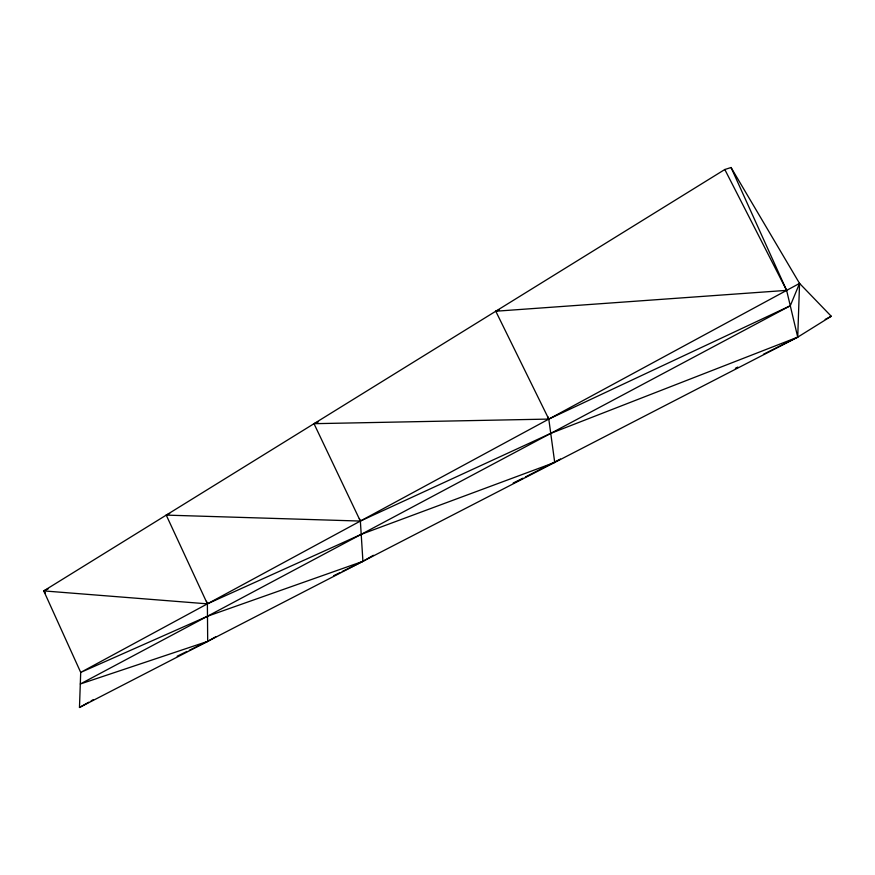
<?xml version="1.0" encoding="UTF-8"?>
<svg xmlns="http://www.w3.org/2000/svg" width="875" height="875" viewBox="0 0 875 875"><rect width="100%" height="100%" fill="white"/><g stroke="black" fill="none" stroke-linecap="round" stroke-linejoin="round"><path stroke-width="1.31" d="M373.373 555.286L362.928 561.334L207.484 616.252L80.708 672.405L799.553 283.402L797.727 337.148L79.472 707.481L80.708 672.405L43.75 590.898L724.817 169.509L731.062 167.519L799.553 283.402L831.25 316.258L797.727 337.148L763.492 354.255M215.939 636.661L207.692 641.375L80.303 683.998L790.278 305.769L799.553 283.402M560.448 459.036L525.416 476.973M79.472 707.481L88.78 702.22M91.109 700.897L93.439 699.584M825.191 319.397L831.25 316.258M735.372 368.309L737.822 367.084M513.209 483.033L522.977 478.188M333.769 575.663L339.85 572.677M342.278 571.484L362.928 561.334L360.358 521.062L359.384 518.514M177.198 656.184L186.955 651.448M189.394 650.267L207.692 641.375L207.386 603.848L206.467 601.289M731.062 167.519L786.625 290.369L797.727 337.148L550.747 433.377L360.358 521.062L314.005 423.686L548.789 419.081L790.278 305.769M45.391 593.042L43.75 590.898L48.388 588.733M547.75 416.566L548.789 419.081L554.717 462.438L361.211 534.352L207.386 603.848L166.239 515.112L169.706 513.548M314.005 423.686L318.5 421.75M548.789 419.081L495.775 311.227L499.439 309.783M495.775 311.227L786.625 290.369L724.817 169.509M166.239 515.112L360.358 521.062M43.75 590.898L207.386 603.848"/></g></svg>
